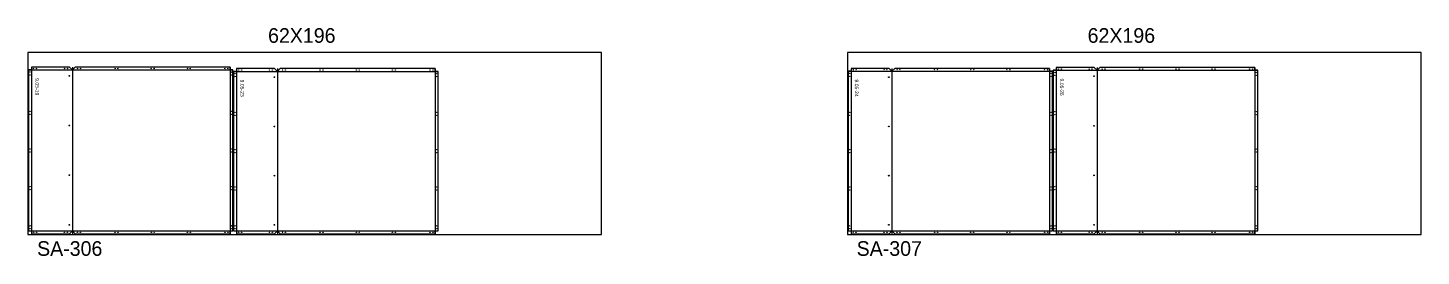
# Model space of a CAD drawing. Header units: inches. Extents: x 332 to 13969, y 521 to 599.
# Drawn here: x 6773.3 to 7249.3, y 521.7 to 599.4 of the extents above; entities that cross this region are included whole.
import ezdxf

# ---------------------------------------------------------------- set-up
doc = ezdxf.new("R2010")
doc.units = ezdxf.units.IN
doc.header["$MEASUREMENT"] = 0
for name, color, linetype, lineweight in [('ACM_Layer 1_Router Offset_Panel Cut', 1, 'Continuous', 9), ('ACM_Layer 3_Open Offset Countour_Route Lines', 4, 'Continuous', 9), ('ACM_Layer 4_Drill Centers_Rivet Holes', 3, 'Continuous', 9), ('ACM_Layer 5_Drill Centers_Weep Holes', 6, 'Continuous', 9)]:
    doc.layers.add(name, color=color, linetype=linetype, lineweight=lineweight)
doc.layers.add('ACM_Reference_Text', color=7, linetype='Continuous')
doc.styles.add('ER_Basic_SS', font='', dxfattribs={"height": 1.25})
doc.styles.get('ER_Basic_SS').set_extended_font_data('ER_Basic_SS')

# ---------------------------------------------------------------- blocks, each defined once
blk = doc.blocks.new('*U149')
for p, q in [((-97.75, -34.23), (-98, -34.23)), ((-97.75, -34.48), (-97.75, -34.23))]:
    blk.add_line(p, q)
blk.add_lwpolyline([(-98, -34.48), (98, -34.48), (98, 27.52), (-98, 27.52)], close=True)
at = {"insert": (-15.94, 35.85), "char_height": 5, "attachment_point": 1}
blk.add_mtext_dynamic_manual_height_columns('62X196', width=43.9641, gutter_width=1, heights=[0], dxfattribs=at)
blk = doc.blocks.new('*U150')
at = {"color": 0, "linetype": 'ByBlock', "lineweight": -2, "transparency": 16777216}
for p in [(840, 0), (1120, 0)]:
    blk.add_blockref('*U149', p, dxfattribs=at)

msp = doc.modelspace()

# ---------------------------------------------------------------- linework, layer by layer
at = {"layer": 'ACM_Layer 1_Router Offset_Panel Cut'}
for points in [[(6773.57, 585.09), (6773.57, 530.22), (6774.54, 530.22), (6774.54, 529.25), (6787.57, 529.25), (6788.54, 530.22), (6789.51, 529.25), (6842.41, 529.25), (6842.41, 530.22), (6843.38, 530.22), (6843.38, 585.09), (6842.41, 585.09), (6842.41, 586.06), (6789.51, 586.06), (6788.54, 585.09), (6787.57, 586.06), (6774.54, 586.06), (6774.54, 585.09)], [(6843.63, 584.61), (6843.63, 530.22), (6844.6, 530.22), (6844.6, 529.25), (6857.63, 529.25), (6858.6, 530.22), (6859.57, 529.25), (6912.48, 529.25), (6912.48, 530.22), (6913.45, 530.22), (6913.45, 584.61), (6912.48, 584.61), (6912.48, 585.58), (6859.57, 585.58), (6858.6, 584.61), (6857.63, 585.58), (6844.6, 585.58), (6844.6, 584.61)], [(7053.57, 584.65), (7053.57, 530.22), (7054.54, 530.22), (7054.54, 529.25), (7067.57, 529.25), (7068.54, 530.22), (7069.51, 529.25), (7122.41, 529.25), (7122.41, 530.22), (7123.38, 530.22), (7123.38, 584.65), (7122.41, 584.65), (7122.41, 585.62), (7069.51, 585.62), (7068.54, 584.65), (7067.57, 585.62), (7054.54, 585.62), (7054.54, 584.65)], [(7123.66, 584.97), (7123.66, 530.22), (7124.63, 530.22), (7124.63, 529.25), (7137.66, 529.25), (7138.63, 530.22), (7139.6, 529.25), (7192.51, 529.25), (7192.51, 530.22), (7193.48, 530.22), (7193.48, 584.97), (7192.51, 584.97), (7192.51, 585.94), (7139.6, 585.94), (7138.63, 584.97), (7137.66, 585.94), (7124.63, 585.94), (7124.63, 584.97)]]:
    msp.add_lwpolyline(points, close=True, dxfattribs=at)
at = {"layer": 'ACM_Layer 3_Open Offset Countour_Route Lines'}
for p, q in [((6774.54, 586.06), (6774.54, 529.25)), ((6788.54, 586.06), (6788.54, 529.25)), ((6842.41, 586.06), (6842.41, 529.25)), ((6844.6, 585.58), (6844.6, 529.25)), ((6858.6, 585.58), (6858.6, 529.25)), ((6912.48, 585.58), (6912.48, 529.25)), ((7054.54, 585.62), (7054.54, 529.25)), ((7068.54, 585.62), (7068.54, 529.25)), ((7122.41, 585.62), (7122.41, 529.25)), ((7124.63, 585.94), (7124.63, 529.25)), ((7138.63, 585.94), (7138.63, 529.25)), ((7192.51, 585.94), (7192.51, 529.25)), ((6773.57, 585.09), (6843.38, 585.09)), ((6843.63, 584.61), (6913.45, 584.61)), ((7053.57, 584.65), (7123.38, 584.65)), ((7123.66, 584.97), (7193.48, 584.97)), ((6773.57, 530.22), (6843.38, 530.22)), ((6843.63, 530.22), (6913.45, 530.22)), ((7053.57, 530.22), (7123.38, 530.22)), ((7123.66, 530.22), (7193.48, 530.22))]:
    msp.add_line(p, q, dxfattribs=at)
at = {"layer": 'ACM_Layer 4_Drill Centers_Rivet Holes'}
for centre in [(6775.29, 585.58), (6776.29, 585.58), (6785.82, 585.58), (6786.82, 585.58), (6790.26, 585.58), (6791.26, 585.58), (6803.11, 585.58), (6804.11, 585.58), (6815.46, 585.58), (6816.46, 585.58), (6827.81, 585.58), (6828.81, 585.58), (6840.66, 585.58), (6841.66, 585.58), (7125.38, 585.45), (7126.38, 585.45), (7135.91, 585.45), (7136.91, 585.45), (7140.35, 585.45), (7141.35, 585.45), (7153.2, 585.45), (7154.2, 585.45), (7165.56, 585.45), (7166.56, 585.45), (7177.91, 585.45), (7178.91, 585.45), (7190.76, 585.45), (7191.76, 585.45), (6774.06, 584.34), (6774.06, 583.34), (6842.9, 584.34), (6842.9, 583.34), (6844.12, 583.86), (6844.12, 582.86), (6845.35, 585.09), (6846.35, 585.09), (6855.88, 585.09), (6856.88, 585.09), (6860.32, 585.09), (6861.32, 585.09), (6873.17, 585.09), (6874.17, 585.09), (6885.52, 585.09), (6886.52, 585.09), (6897.88, 585.09), (6898.88, 585.09), (6910.73, 585.09), (6911.73, 585.09), (6912.96, 583.86), (6912.96, 582.86), (7054.06, 583.9), (7054.06, 582.9), (7055.29, 585.14), (7056.29, 585.14), (7065.82, 585.14), (7066.82, 585.14), (7070.26, 585.14), (7071.26, 585.14), (7083.11, 585.14), (7084.11, 585.14), (7095.46, 585.14), (7096.46, 585.14), (7107.81, 585.14), (7108.81, 585.14), (7120.66, 585.14), (7121.66, 585.14), (7122.9, 583.9), (7122.9, 582.9), (7124.15, 584.22), (7124.15, 583.22), (7192.99, 584.22), (7192.99, 583.22), (6774.06, 571), (6774.06, 570), (6842.9, 571), (6842.9, 570), (6844.12, 570.63), (6844.12, 569.63), (6912.96, 570.63), (6912.96, 569.63), (7054.06, 570.67), (7054.06, 569.67), (7122.9, 570.67), (7122.9, 569.67), (7124.15, 570.9), (7124.15, 569.9), (7192.99, 570.9), (7192.99, 569.9), (6774.06, 558.15), (6774.06, 557.15), (6842.9, 558.15), (6842.9, 557.15), (6844.12, 557.91), (6844.12, 556.91), (6912.96, 557.91), (6912.96, 556.91), (7054.06, 557.94), (7054.06, 556.94), (7122.9, 557.94), (7122.9, 556.94), (7124.15, 558.09), (7124.15, 557.09), (7192.99, 558.09), (7192.99, 557.09), (6774.06, 545.31), (6774.06, 544.31), (6842.9, 545.31), (6842.9, 544.31), (6844.12, 545.19), (6844.12, 544.19), (6912.96, 545.19), (6912.96, 544.19), (7054.06, 545.2), (7054.06, 544.2), (7122.9, 545.2), (7122.9, 544.2), (7124.15, 545.28), (7124.15, 544.28), (7192.99, 545.28), (7192.99, 544.28), (6774.06, 531.97), (6774.06, 530.97), (6775.29, 529.73), (6776.29, 529.73), (6785.82, 529.73), (6786.82, 529.73), (6790.26, 529.73), (6791.26, 529.73), (6803.11, 529.73), (6804.11, 529.73), (6815.46, 529.73), (6816.46, 529.73), (6827.81, 529.73), (6828.81, 529.73), (6840.66, 529.73), (6841.66, 529.73), (6842.9, 531.97), (6842.9, 530.97), (6844.12, 531.97), (6844.12, 530.97), (6845.35, 529.73), (6846.35, 529.73), (6855.88, 529.73), (6856.88, 529.73), (6860.32, 529.73), (6861.32, 529.73), (6873.17, 529.73), (6874.17, 529.73), (6885.52, 529.73), (6886.52, 529.73), (6897.88, 529.73), (6898.88, 529.73), (6910.73, 529.73), (6911.73, 529.73), (6912.96, 531.97), (6912.96, 530.97), (7054.06, 531.97), (7054.06, 530.97), (7055.29, 529.73), (7056.29, 529.73), (7065.82, 529.73), (7066.82, 529.73), (7070.26, 529.73), (7071.26, 529.73), (7083.11, 529.73), (7084.11, 529.73), (7095.46, 529.73), (7096.46, 529.73), (7107.81, 529.73), (7108.81, 529.73), (7120.66, 529.73), (7121.66, 529.73), (7122.9, 531.97), (7122.9, 530.97), (7124.15, 531.97), (7124.15, 530.97), (7125.38, 529.73), (7126.38, 529.73), (7135.91, 529.73), (7136.91, 529.73), (7140.35, 529.73), (7141.35, 529.73), (7153.2, 529.73), (7154.2, 529.73), (7165.56, 529.73), (7166.56, 529.73), (7177.91, 529.73), (7178.91, 529.73), (7190.76, 529.73), (7191.76, 529.73), (7192.99, 531.97), (7192.99, 530.97)]:
    msp.add_circle(centre, 0.0625, dxfattribs=at)
at = {"layer": 'ACM_Layer 5_Drill Centers_Weep Holes'}
for centre in [(6787.48, 583.09), (6857.54, 582.61), (7067.48, 582.65), (7137.57, 582.97), (6787.48, 566.15), (6857.54, 565.83), (7067.48, 565.86), (7137.57, 566.07), (6787.48, 549.22), (6857.54, 549.06), (7067.48, 549.07), (7137.57, 549.18), (6787.48, 532.28), (6857.54, 532.28), (7067.48, 532.28), (7137.57, 532.28)]:
    msp.add_circle(centre, 0.125, dxfattribs=at)

# ---------------------------------------------------------------- block references
msp.add_blockref('*U150', (6031.32, 563.48))

# ---------------------------------------------------------------- texts
at = {"char_height": 5, "attachment_point": 1}
for s, insert in [('SA-306', (6776.47, 526.74)), ('SA-307', (7056.47, 526.74))]:
    msp.add_mtext_dynamic_manual_height_columns(s, width=43.9641, gutter_width=1, heights=[0], dxfattribs=dict(at, insert=insert))
at = {"layer": 'ACM_Reference_Text', "style": 'ER_Basic_SS'}
for s, p in [('9.05-19', (6775.85, 582.28)), ('9.05-23', (6845.91, 581.8)), ('9.05-24', (7055.85, 581.84)), ('9.05-26', (7125.94, 582.16))]:
    msp.add_text(s, height=1.25, rotation=270, dxfattribs=at).set_placement(p)

doc.saveas('drawing.dxf')
